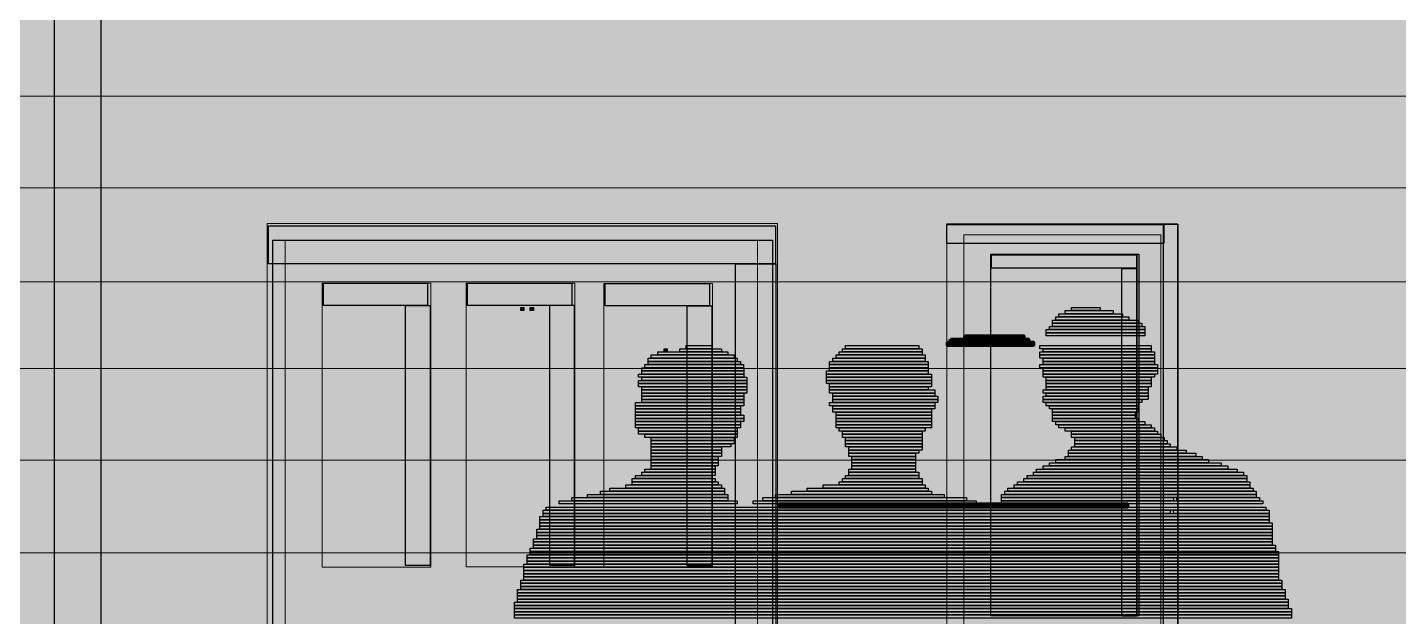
# Model space of a CAD drawing. Header units: millimetres. Extents: x 1 to 41669, y 1850 to 28527.
# Drawn here: x 18794 to 21505, y 9869 to 11034 of the extents above; entities that cross this region are included whole.
import ezdxf

# ---------------------------------------------------------------- set-up
doc = ezdxf.new("R2010")
doc.units = ezdxf.units.MM
doc.header["$LTSCALE"] = 50
for name, color, linetype in [('00_Wand_Bestand', 7, 'Continuous'), ('01_Daemmung_neu', 9, 'Continuous'), ('02_Grundstuecksgrenze', 8, 'Continuous'), ('05_Linien_stark', 7, 'Continuous'), ('06_Linien_fein', 3, 'Continuous')]:
    doc.layers.add(name, color=color, linetype=linetype)

msp = doc.modelspace()

# ---------------------------------------------------------------- hatches: boundary and pattern name
at = {"layer": '00_Wand_Bestand'}
for points in [[(19769.6, 10480.2), (19775.9, 10480.2), (19775.9, 10473.9), (19769.6, 10473.9)], [(19788.5, 10480.2), (19794.8, 10480.2), (19794.8, 10473.9), (19788.5, 10473.9)], [(20833.5, 10467.7), (20959.3, 10467.7), (20959.3, 10461.4), (20833.5, 10461.4)], [(20846, 10473.9), (20940.4, 10473.9), (20940.4, 10467.7), (20846, 10467.7)], [(20858.6, 10480.2), (20915.3, 10480.2), (20915.3, 10473.9), (20858.6, 10473.9)], [(20808.2, 10436.3), (21003.4, 10436.3), (21003.4, 10430.1), (20808.2, 10430.1)], [(20814.6, 10442.6), (21003.4, 10442.6), (21003.4, 10436.3), (20814.6, 10436.3)], [(20820.8, 10455.1), (20990.8, 10455.1), (20990.8, 10448.9), (20820.8, 10448.9)], [(20820.8, 10448.9), (20997.1, 10448.9), (20997.1, 10442.6), (20820.8, 10442.6)], [(20827.1, 10461.4), (20971.9, 10461.4), (20971.9, 10455.1), (20827.1, 10455.1)], [(20808.2, 10430.1), (21003.4, 10430.1), (21003.4, 10423.8), (20808.2, 10423.8)], [(20027.7, 10386.2), (20191.3, 10386.2), (20191.3, 10379.9), (20027.7, 10379.9)], [(20040.3, 10392.4), (20178.8, 10392.4), (20178.8, 10386.2), (20040.3, 10386.2)], [(20052.9, 10398.7), (20059.2, 10398.7), (20059.2, 10392.4), (20052.9, 10392.4)], [(20084.3, 10398.7), (20166.2, 10398.7), (20166.2, 10392.4), (20084.3, 10392.4)], [(20096.9, 10405), (20147.3, 10405), (20147.3, 10398.7), (20096.9, 10398.7)], [(20392.8, 10386.2), (20569.1, 10386.2), (20569.1, 10379.9), (20392.8, 10379.9)], [(20399.1, 10392.4), (20562.8, 10392.4), (20562.8, 10386.2), (20399.1, 10386.2)], [(20405.4, 10398.7), (20562.8, 10398.7), (20562.8, 10392.4), (20405.4, 10392.4)], [(20411.7, 10405), (20556.5, 10405), (20556.5, 10398.7), (20411.7, 10398.7)], [(20795.7, 10405), (21016, 10405), (21016, 10398.7), (20795.7, 10398.7)], [(20795.7, 10392.4), (21022.3, 10392.4), (21022.3, 10386.2), (20795.7, 10386.2)], [(20795.7, 10386.2), (21022.3, 10386.2), (21022.3, 10379.9), (20795.7, 10379.9)], [(20802, 10398.7), (21016, 10398.7), (21016, 10392.4), (20802, 10392.4)], [(20008.8, 10361.1), (20210.3, 10361.1), (20210.3, 10354.8), (20008.8, 10354.8)], [(20008.8, 10354.8), (20210.3, 10354.8), (20210.3, 10348.5), (20008.8, 10348.5)], [(20015.1, 10367.4), (20210.2, 10367.4), (20210.2, 10361.1), (20015.1, 10361.1)], [(20021.4, 10379.9), (20197.6, 10379.9), (20197.6, 10373.6), (20021.4, 10373.6)], [(20021.4, 10373.6), (20204, 10373.6), (20204, 10367.4), (20021.4, 10367.4)], [(20373.9, 10354.8), (20575.3, 10354.8), (20575.3, 10348.5), (20373.9, 10348.5)], [(20380.2, 10373.6), (20575.3, 10373.6), (20575.3, 10367.4), (20380.2, 10367.4)], [(20380.2, 10367.4), (20575.3, 10367.4), (20575.3, 10361.1), (20380.2, 10361.1)], [(20380.2, 10361.1), (20575.3, 10361.1), (20575.3, 10354.8), (20380.2, 10354.8)], [(20386.5, 10379.9), (20569, 10379.9), (20569, 10373.6), (20386.5, 10373.6)], [(20795.7, 10367.4), (21028.6, 10367.4), (21028.6, 10361.1), (20795.7, 10361.1)], [(20802, 10379.9), (21022.3, 10379.9), (21022.3, 10373.6), (20802, 10373.6)], [(20802, 10373.6), (21022.3, 10373.6), (21022.3, 10367.4), (20802, 10367.4)], [(20802, 10361.1), (21028.6, 10361.1), (21028.6, 10354.8), (20802, 10354.8)], [(20802, 10354.8), (21028.6, 10354.8), (21028.6, 10348.5), (20802, 10348.5)], [(20002.5, 10348.5), (20210.3, 10348.5), (20210.3, 10342.2), (20002.5, 10342.2)], [(20002.5, 10336), (20216.5, 10336), (20216.5, 10329.7), (20002.5, 10329.7)], [(20002.5, 10329.7), (20216.5, 10329.7), (20216.5, 10323.5), (20002.5, 10323.5)], [(20008.8, 10342.2), (20216.5, 10342.2), (20216.5, 10336), (20008.8, 10336)], [(20373.9, 10348.5), (20581.6, 10348.5), (20581.6, 10342.2), (20373.9, 10342.2)], [(20373.9, 10342.2), (20581.6, 10342.2), (20581.6, 10336), (20373.9, 10336)], [(20373.9, 10336), (20581.6, 10336), (20581.6, 10329.7), (20373.9, 10329.7)], [(20380.2, 10329.7), (20581.6, 10329.7), (20581.6, 10323.5), (20380.2, 10323.5)], [(20802, 10348.5), (21022.3, 10348.5), (21022.3, 10342.2), (20802, 10342.2)], [(20808.2, 10342.2), (21016, 10342.2), (21016, 10336), (20808.2, 10336)], [(20808.2, 10336), (21016, 10336), (21016, 10329.7), (20808.2, 10329.7)], [(20808.2, 10329.7), (21016, 10329.7), (21016, 10323.5), (20808.2, 10323.5)], [(20008.8, 10323.5), (20216.5, 10323.5), (20216.5, 10317.2), (20008.8, 10317.2)], [(20008.8, 10317.2), (20216.5, 10317.2), (20216.5, 10310.9), (20008.8, 10310.9)], [(20008.8, 10310.9), (20210.3, 10310.9), (20210.3, 10304.7), (20008.8, 10304.7)], [(20008.8, 10304.6), (20210.3, 10304.6), (20210.3, 10298.4), (20008.8, 10298.4)], [(20380.2, 10323.5), (20575.3, 10323.5), (20575.3, 10317.2), (20380.2, 10317.2)], [(20380.2, 10317.2), (20587.9, 10317.2), (20587.9, 10310.9), (20380.2, 10310.9)], [(20386.5, 10310.9), (20587.9, 10310.9), (20587.9, 10304.7), (20386.5, 10304.7)], [(20386.5, 10304.6), (20594.2, 10304.6), (20594.2, 10298.4), (20386.5, 10298.4)], [(20802, 10317.2), (21009.7, 10317.2), (21009.7, 10310.9), (20802, 10310.9)], [(20802, 10304.6), (21009.7, 10304.6), (21009.7, 10298.4), (20802, 10298.4)], [(20808.2, 10323.5), (21009.7, 10323.5), (21009.7, 10317.2), (20808.2, 10317.2)], [(20808.2, 10310.9), (21009.7, 10310.9), (21009.7, 10304.7), (20808.2, 10304.7)], [(19996.2, 10292.1), (20210.3, 10292.1), (20210.3, 10285.8), (19996.2, 10285.8)], [(19996.2, 10285.8), (20204, 10285.8), (20204, 10279.6), (19996.2, 10279.6)], [(19996.2, 10279.6), (20204, 10279.6), (20204, 10273.3), (19996.2, 10273.3)], [(19996.2, 10273.3), (20204, 10273.3), (20204, 10267), (19996.2, 10267)], [(20008.8, 10298.4), (20210.3, 10298.4), (20210.3, 10292.1), (20008.8, 10292.1)], [(20380.2, 10292.1), (20587.9, 10292.1), (20587.9, 10285.8), (20380.2, 10285.8)], [(20386.5, 10298.4), (20594.2, 10298.4), (20594.2, 10292.1), (20386.5, 10292.1)], [(20386.5, 10285.8), (20587.9, 10285.8), (20587.9, 10279.6), (20386.5, 10279.6)], [(20386.5, 10279.6), (20581.6, 10279.6), (20581.6, 10273.3), (20386.5, 10273.3)], [(20392.8, 10273.3), (20581.6, 10273.3), (20581.6, 10267), (20392.8, 10267)], [(20802, 10298.4), (20997.1, 10298.4), (20997.1, 10292.1), (20802, 10292.1)], [(20808.2, 10292.1), (20990.8, 10292.1), (20990.8, 10285.8), (20808.2, 10285.8)], [(20814.6, 10285.8), (20990.8, 10285.8), (20990.8, 10279.6), (20814.6, 10279.6)], [(20820.8, 10279.6), (20990.8, 10279.6), (20990.8, 10273.3), (20820.8, 10273.3)], [(20820.8, 10273.3), (20984.5, 10273.3), (20984.5, 10267), (20820.8, 10267)], [(19996.2, 10267), (20210.3, 10267), (20210.3, 10260.8), (19996.2, 10260.8)], [(19996.2, 10260.8), (20210.3, 10260.8), (20210.3, 10254.5), (19996.2, 10254.5)], [(19996.2, 10254.5), (20204, 10254.5), (20204, 10248.2), (19996.2, 10248.2)], [(19996.2, 10248.2), (20204, 10248.2), (20204, 10242), (19996.2, 10242)], [(20392.8, 10267), (20581.6, 10267), (20581.6, 10260.8), (20392.8, 10260.8)], [(20392.8, 10260.8), (20581.6, 10260.8), (20581.6, 10254.5), (20392.8, 10254.5)], [(20392.8, 10254.5), (20581.6, 10254.5), (20581.6, 10248.2), (20392.8, 10248.2)], [(20392.8, 10248.2), (20581.6, 10248.2), (20581.6, 10242), (20392.8, 10242)], [(20820.8, 10267), (20984.5, 10267), (20984.5, 10260.8), (20820.8, 10260.8)], [(20820.8, 10260.8), (20990.8, 10260.8), (20990.8, 10254.5), (20820.8, 10254.5)], [(20827.1, 10254.5), (21003.4, 10254.5), (21003.4, 10248.2), (20827.1, 10248.2)], [(20833.5, 10248.2), (21016, 10248.2), (21016, 10242), (20833.5, 10242)], [(20002.5, 10242), (20197.7, 10242), (20197.7, 10235.7), (20002.5, 10235.7)], [(20002.5, 10235.7), (20197.7, 10235.7), (20197.7, 10229.4), (20002.5, 10229.4)], [(20015.1, 10229.4), (20197.6, 10229.4), (20197.6, 10223.1), (20015.1, 10223.1)], [(20027.7, 10223.2), (20191.3, 10223.2), (20191.3, 10216.9), (20027.7, 10216.9)], [(20399.1, 10242), (20569.1, 10242), (20569.1, 10235.7), (20399.1, 10235.7)], [(20405.4, 10235.7), (20562.8, 10235.7), (20562.8, 10229.4), (20405.4, 10229.4)], [(20405.4, 10229.4), (20562.8, 10229.4), (20562.8, 10223.1), (20405.4, 10223.1)], [(20411.7, 10223.2), (20562.8, 10223.2), (20562.8, 10216.9), (20411.7, 10216.9)], [(20846, 10242), (21022.3, 10242), (21022.3, 10235.7), (20846, 10235.7)], [(20858.6, 10235.7), (21028.6, 10235.7), (21028.6, 10229.4), (20858.6, 10229.4)], [(20858.6, 10229.4), (21034.8, 10229.4), (21034.8, 10223.1), (20858.6, 10223.1)], [(20864.9, 10223.2), (21041.2, 10223.2), (21041.2, 10216.9), (20864.9, 10216.9)], [(20027.7, 10216.8), (20191.3, 10216.8), (20191.3, 10210.6), (20027.7, 10210.6)], [(20027.7, 10210.6), (20185.1, 10210.6), (20185.1, 10204.3), (20027.7, 10204.3)], [(20027.7, 10204.3), (20166.2, 10204.3), (20166.2, 10198.1), (20027.7, 10198.1)], [(20027.7, 10198.1), (20166.2, 10198.1), (20166.2, 10191.8), (20027.7, 10191.8)], [(20027.7, 10191.8), (20166.2, 10191.8), (20166.2, 10185.5), (20027.7, 10185.5)], [(20411.7, 10216.8), (20562.8, 10216.8), (20562.8, 10210.6), (20411.7, 10210.6)], [(20411.7, 10210.6), (20562.8, 10210.6), (20562.8, 10204.3), (20411.7, 10204.3)], [(20418, 10204.3), (20562.8, 10204.3), (20562.8, 10198.1), (20418, 10198.1)], [(20418, 10198.1), (20556.4, 10198.1), (20556.4, 10191.8), (20418, 10191.8)], [(20418, 10191.8), (20550.2, 10191.8), (20550.2, 10185.5), (20418, 10185.5)], [(20852.3, 10198.1), (21085.2, 10198.1), (21085.2, 10191.8), (20852.3, 10191.8)], [(20852.3, 10191.8), (21104.1, 10191.8), (21104.1, 10185.5), (20852.3, 10185.5)], [(20858.6, 10204.3), (21066.3, 10204.3), (21066.3, 10198.1), (20858.6, 10198.1)], [(20864.9, 10216.8), (21047.4, 10216.8), (21047.4, 10210.6), (20864.9, 10210.6)], [(20864.9, 10210.6), (21053.7, 10210.6), (21053.7, 10204.3), (20864.9, 10204.3)], [(20027.7, 10185.5), (20159.9, 10185.5), (20159.9, 10179.3), (20027.7, 10179.3)], [(20027.7, 10179.3), (20159.9, 10179.3), (20159.9, 10173), (20027.7, 10173)], [(20027.7, 10173), (20159.9, 10173), (20159.9, 10166.7), (20027.7, 10166.7)], [(20027.7, 10166.7), (20153.6, 10166.7), (20153.6, 10160.4), (20027.7, 10160.4)], [(20424.2, 10185.5), (20550.2, 10185.5), (20550.2, 10179.3), (20424.2, 10179.3)], [(20424.2, 10179.3), (20550.2, 10179.3), (20550.2, 10173), (20424.2, 10173)], [(20424.2, 10173), (20550.2, 10173), (20550.2, 10166.7), (20424.2, 10166.7)], [(20424.2, 10166.7), (20550.2, 10166.7), (20550.2, 10160.4), (20424.2, 10160.4)], [(20802, 10166.7), (21167.1, 10166.7), (21167.1, 10160.4), (20802, 10160.4)], [(20814.6, 10173), (21154.5, 10173), (21154.5, 10166.7), (20814.6, 10166.7)], [(20827.1, 10179.3), (21129.3, 10179.3), (21129.3, 10173), (20827.1, 10173)], [(20846, 10185.5), (21116.7, 10185.5), (21116.7, 10179.3), (20846, 10179.3)], [(19989.9, 10141.6), (20153.6, 10141.6), (20153.6, 10135.4), (19989.9, 10135.4)], [(19996.2, 10147.9), (20147.3, 10147.9), (20147.3, 10141.6), (19996.2, 10141.6)], [(20008.8, 10154.2), (20153.6, 10154.2), (20153.6, 10147.9), (20008.8, 10147.9)], [(20015.1, 10160.4), (20153.6, 10160.4), (20153.6, 10154.2), (20015.1, 10154.2)], [(20405.4, 10141.6), (20562.8, 10141.6), (20562.8, 10135.4), (20405.4, 10135.4)], [(20411.7, 10147.9), (20556.5, 10147.9), (20556.5, 10141.6), (20411.7, 10141.6)], [(20418, 10160.4), (20550.2, 10160.4), (20550.2, 10154.2), (20418, 10154.2)], [(20418, 10154.2), (20556.4, 10154.2), (20556.4, 10147.9), (20418, 10147.9)], [(20764.2, 10141.6), (21204.8, 10141.6), (21204.8, 10135.4), (20764.2, 10135.4)], [(20770.5, 10147.9), (21204.8, 10147.9), (21204.8, 10141.6), (20770.5, 10141.6)], [(20783.1, 10154.2), (21198.5, 10154.2), (21198.5, 10147.9), (20783.1, 10147.9)], [(20789.4, 10160.4), (21185.9, 10160.4), (21185.9, 10154.2), (20789.4, 10154.2)], [(19927, 10116.5), (20172.5, 10116.5), (20172.5, 10110.3), (19927, 10110.3)], [(19945.8, 10122.8), (20172.5, 10122.8), (20172.5, 10116.5), (19945.8, 10116.5)], [(19977.3, 10129.1), (20166.2, 10129.1), (20166.2, 10122.9), (19977.3, 10122.9)], [(19989.9, 10135.4), (20159.9, 10135.4), (20159.9, 10129.1), (19989.9, 10129.1)], [(20304.7, 10116.5), (20581.6, 10116.5), (20581.6, 10110.3), (20304.7, 10110.3)], [(20336.1, 10122.8), (20575.3, 10122.8), (20575.3, 10116.5), (20336.1, 10116.5)], [(20367.6, 10129.1), (20569.1, 10129.1), (20569.1, 10122.9), (20367.6, 10122.9)], [(20399.1, 10135.4), (20562.8, 10135.4), (20562.8, 10129.1), (20399.1, 10129.1)], [(20726.4, 10116.5), (21223.7, 10116.5), (21223.7, 10110.3), (20726.4, 10110.3)], [(20732.7, 10122.8), (21217.4, 10122.8), (21217.4, 10116.5), (20732.7, 10116.5)], [(20745.3, 10129.1), (21211.1, 10129.1), (21211.1, 10122.9), (20745.3, 10122.9)], [(20751.6, 10135.4), (21211.1, 10135.4), (21211.1, 10129.1), (20751.6, 10129.1)], [(19820, 10085.2), (21242.6, 10085.2), (21242.6, 10078.9), (19820, 10078.9)], [(19845.2, 10097.7), (20197.6, 10097.7), (20197.6, 10091.5), (19845.2, 10091.5)], [(19870.4, 10104), (20178.8, 10104), (20178.8, 10097.7), (19870.4, 10097.7)], [(19901.8, 10110.3), (20178.8, 10110.3), (20178.8, 10104), (19901.8, 10104)], [(20229.1, 10097.7), (20669.7, 10097.7), (20669.7, 10091.5), (20229.1, 10091.5)], [(20248, 10104), (20650.9, 10104), (20650.9, 10097.7), (20248, 10097.7)], [(20273.2, 10110.3), (20606.8, 10110.3), (20606.8, 10104), (20273.2, 10104)], [(20720.2, 10110.3), (21223.7, 10110.3), (21223.7, 10104), (20720.2, 10104)], [(20720.2, 10104), (21060.1, 10104), (21060.1, 10097.7), (20720.2, 10097.7)], [(20720.2, 10097.7), (21236.3, 10097.7), (21236.3, 10091.5), (20720.2, 10091.5)], [(21066.3, 10104), (21230, 10104), (21230, 10097.7), (21066.3, 10097.7)], [(19807.4, 10066.4), (21248.9, 10066.4), (21248.9, 10060.1), (19807.4, 10060.1)], [(19807.4, 10060.1), (21248.9, 10060.1), (21248.9, 10053.9), (19807.4, 10053.9)], [(19813.7, 10072.7), (21248.9, 10072.7), (21248.9, 10066.4), (19813.7, 10066.4)], [(19801.1, 10041.3), (21255.2, 10041.3), (21255.2, 10035), (19801.1, 10035)], [(19801.1, 10035), (21255.2, 10035), (21255.2, 10028.8), (19801.1, 10028.8)], [(19807.4, 10053.9), (21255.2, 10053.9), (21255.2, 10047.6), (19807.4, 10047.6)], [(19807.4, 10047.6), (21255.2, 10047.6), (21255.2, 10041.3), (19807.4, 10041.3)], [(19788.5, 10003.7), (21261.5, 10003.7), (21261.5, 9997.4), (19788.5, 9997.4)], [(19794.8, 10022.5), (21255.2, 10022.5), (21255.2, 10016.2), (19794.8, 10016.2)], [(19794.8, 10016.2), (21255.2, 10016.2), (21255.2, 10010), (19794.8, 10010)], [(19794.8, 10010), (21261.5, 10010), (21261.5, 10003.7), (19794.8, 10003.7)], [(19801.1, 10028.8), (21255.2, 10028.8), (21255.2, 10022.5), (19801.1, 10022.5)], [(19782.2, 9991.1), (21267.8, 9991.1), (21267.8, 9984.8), (19782.2, 9984.8)], [(19782.2, 9984.8), (21267.8, 9984.8), (21267.8, 9978.6), (19782.2, 9978.6)], [(19782.2, 9978.6), (21267.8, 9978.6), (21267.8, 9972.3), (19782.2, 9972.3)], [(19788.5, 9997.4), (21267.8, 9997.4), (21267.8, 9991.2), (19788.5, 9991.2)], [(19775.9, 9972.3), (21267.8, 9972.3), (21267.8, 9966.1), (19775.9, 9966.1)], [(19775.9, 9966.1), (21267.8, 9966.1), (21267.8, 9959.8), (19775.9, 9959.8)], [(19775.9, 9959.8), (21267.8, 9959.8), (21267.8, 9953.5), (19775.9, 9953.5)], [(19775.9, 9953.5), (21267.8, 9953.5), (21267.8, 9947.3), (19775.9, 9947.3)], [(19763.3, 9922.2), (21280.4, 9922.2), (21280.4, 9915.9), (19763.3, 9915.9)], [(19769.6, 9941), (21274.1, 9941), (21274.1, 9934.7), (19769.6, 9934.7)], [(19769.6, 9934.7), (21274.1, 9934.7), (21274.1, 9928.4), (19769.6, 9928.4)], [(19769.6, 9928.4), (21274.1, 9928.4), (21274.1, 9922.2), (19769.6, 9922.2)], [(19775.9, 9947.3), (21267.8, 9947.3), (21267.8, 9941), (19775.9, 9941)], [(19757, 9897.1), (21286.7, 9897.1), (21286.7, 9890.8), (19757, 9890.8)], [(19763.3, 9915.9), (21280.4, 9915.9), (21280.4, 9909.6), (19763.3, 9909.6)], [(19763.3, 9909.6), (21280.4, 9909.6), (21280.4, 9903.4), (19763.3, 9903.4)], [(19763.3, 9903.4), (21286.7, 9903.4), (21286.7, 9897.1), (19763.3, 9897.1)], [(19757, 9890.8), (21286.7, 9890.8), (21286.7, 9884.5), (19757, 9884.5)], [(19757, 9884.6), (21293, 9884.6), (21293, 9878.3), (19757, 9878.3)], [(19757, 9878.3), (21293, 9878.3), (21293, 9872), (19757, 9872)], [(19757, 9872), (21293, 9872), (21293, 9865.7), (19757, 9865.7)]]:
    msp.add_hatch(color=7, dxfattribs=at).paths.add_polyline_path(points)
at = {"layer": '01_Daemmung_neu'}
msp.add_hatch(color=7, dxfattribs=at).paths.add_polyline_path([(11049.8, 17953.8), (24526.3, 17953.8), (24526.3, 8595), (11049.8, 8595)])
at = {"layer": '02_Grundstuecksgrenze'}
for points in [[(19270.9, 10641.9), (20273.1, 10641.9), (20273.1, 10566.8), (19270.9, 10566.8)], [(20194.3, 10566.6), (20274.1, 10566.6), (20274.1, 8612.6), (20194.3, 8612.6)], [(19379.5, 10528.3), (19585.3, 10528.3), (19585.3, 10484), (19379.5, 10484)], [(19664.6, 10528.6), (19870.4, 10528.6), (19870.4, 10484.3), (19664.6, 10484.3)], [(19936.7, 10527.7), (20142.5, 10527.7), (20142.5, 10483.4), (19936.7, 10483.4)], [(19541.7, 10484.2), (19590.3, 10484.2), (19590.3, 9969.4), (19541.7, 9969.4)], [(19826.8, 10484.5), (19875.4, 10484.5), (19875.4, 9969.7), (19826.8, 9969.7)], [(20098.8, 10483.6), (20147.5, 10483.6), (20147.5, 9968.8), (20098.8, 9968.8)]]:
    msp.add_hatch(color=7, dxfattribs=at).paths.add_polyline_path(points)
at = {"layer": '02_Grundstuecksgrenze', "transparency": 33554572}
for points in [[(20611.6, 10644.2), (21040.7, 10644.2), (21040.7, 10607), (20611.6, 10607)], [(21040.4, 10645.1), (21068.3, 10645.1), (21068.3, 9797.5), (21040.4, 9797.5)], [(20700.2, 10584.4), (20986.5, 10584.4), (20986.5, 10557.7), (20700.2, 10557.7)], [(20957.9, 10557.6), (20986.8, 10557.6), (20986.8, 9869.2), (20957.9, 9869.2)]]:
    msp.add_hatch(color=7, dxfattribs=at).paths.add_polyline_path(points)
at = {"layer": '02_Grundstuecksgrenze', "transparency": 33554590}
msp.add_hatch(color=7, dxfattribs=at).paths.add_polyline_path([(20698.8, 10585.7), (20991.6, 10585.7), (20991.6, 9870.3), (20698.8, 9870.3)])

# ---------------------------------------------------------------- linework, layer by layer
at = {"layer": '00_Wand_Bestand'}
for points in [[(19769.6, 10480.2), (19775.9, 10480.2), (19775.9, 10473.9), (19769.6, 10473.9)], [(19788.5, 10480.2), (19794.8, 10480.2), (19794.8, 10473.9), (19788.5, 10473.9)], [(20833.5, 10467.7), (20959.3, 10467.7), (20959.3, 10461.4), (20833.5, 10461.4)], [(20846, 10473.9), (20940.4, 10473.9), (20940.4, 10467.7), (20846, 10467.7)], [(20858.6, 10480.2), (20915.3, 10480.2), (20915.3, 10473.9), (20858.6, 10473.9)], [(20808.2, 10436.3), (21003.4, 10436.3), (21003.4, 10430.1), (20808.2, 10430.1)], [(20814.6, 10442.6), (21003.4, 10442.6), (21003.4, 10436.3), (20814.6, 10436.3)], [(20820.8, 10455.1), (20990.8, 10455.1), (20990.8, 10448.9), (20820.8, 10448.9)], [(20820.8, 10448.9), (20997.1, 10448.9), (20997.1, 10442.6), (20820.8, 10442.6)], [(20827.1, 10461.4), (20971.9, 10461.4), (20971.9, 10455.1), (20827.1, 10455.1)], [(20808.2, 10430.1), (21003.4, 10430.1), (21003.4, 10423.8), (20808.2, 10423.8)], [(20027.7, 10386.2), (20191.3, 10386.2), (20191.3, 10379.9), (20027.7, 10379.9)], [(20040.3, 10392.4), (20178.8, 10392.4), (20178.8, 10386.2), (20040.3, 10386.2)], [(20052.9, 10398.7), (20059.2, 10398.7), (20059.2, 10392.4), (20052.9, 10392.4)], [(20084.3, 10398.7), (20166.2, 10398.7), (20166.2, 10392.4), (20084.3, 10392.4)], [(20096.9, 10405), (20147.3, 10405), (20147.3, 10398.7), (20096.9, 10398.7)], [(20392.8, 10386.2), (20569.1, 10386.2), (20569.1, 10379.9), (20392.8, 10379.9)], [(20399.1, 10392.4), (20562.8, 10392.4), (20562.8, 10386.2), (20399.1, 10386.2)], [(20405.4, 10398.7), (20562.8, 10398.7), (20562.8, 10392.4), (20405.4, 10392.4)], [(20411.7, 10405), (20556.5, 10405), (20556.5, 10398.7), (20411.7, 10398.7)], [(20795.7, 10405), (21016, 10405), (21016, 10398.7), (20795.7, 10398.7)], [(20795.7, 10392.4), (21022.3, 10392.4), (21022.3, 10386.2), (20795.7, 10386.2)], [(20795.7, 10386.2), (21022.3, 10386.2), (21022.3, 10379.9), (20795.7, 10379.9)], [(20802, 10398.7), (21016, 10398.7), (21016, 10392.4), (20802, 10392.4)], [(20008.8, 10361.1), (20210.3, 10361.1), (20210.3, 10354.8), (20008.8, 10354.8)], [(20008.8, 10354.8), (20210.3, 10354.8), (20210.3, 10348.5), (20008.8, 10348.5)], [(20015.1, 10367.4), (20210.2, 10367.4), (20210.2, 10361.1), (20015.1, 10361.1)], [(20021.4, 10379.9), (20197.6, 10379.9), (20197.6, 10373.6), (20021.4, 10373.6)], [(20021.4, 10373.6), (20204, 10373.6), (20204, 10367.4), (20021.4, 10367.4)], [(20373.9, 10354.8), (20575.3, 10354.8), (20575.3, 10348.5), (20373.9, 10348.5)], [(20380.2, 10373.6), (20575.3, 10373.6), (20575.3, 10367.4), (20380.2, 10367.4)], [(20380.2, 10367.4), (20575.3, 10367.4), (20575.3, 10361.1), (20380.2, 10361.1)], [(20380.2, 10361.1), (20575.3, 10361.1), (20575.3, 10354.8), (20380.2, 10354.8)], [(20386.5, 10379.9), (20569, 10379.9), (20569, 10373.6), (20386.5, 10373.6)], [(20795.7, 10367.4), (21028.6, 10367.4), (21028.6, 10361.1), (20795.7, 10361.1)], [(20802, 10379.9), (21022.3, 10379.9), (21022.3, 10373.6), (20802, 10373.6)], [(20802, 10373.6), (21022.3, 10373.6), (21022.3, 10367.4), (20802, 10367.4)], [(20802, 10361.1), (21028.6, 10361.1), (21028.6, 10354.8), (20802, 10354.8)], [(20802, 10354.8), (21028.6, 10354.8), (21028.6, 10348.5), (20802, 10348.5)], [(20002.5, 10348.5), (20210.3, 10348.5), (20210.3, 10342.2), (20002.5, 10342.2)], [(20002.5, 10336), (20216.5, 10336), (20216.5, 10329.7), (20002.5, 10329.7)], [(20002.5, 10329.7), (20216.5, 10329.7), (20216.5, 10323.5), (20002.5, 10323.5)], [(20008.8, 10342.2), (20216.5, 10342.2), (20216.5, 10336), (20008.8, 10336)], [(20373.9, 10348.5), (20581.6, 10348.5), (20581.6, 10342.2), (20373.9, 10342.2)], [(20373.9, 10342.2), (20581.6, 10342.2), (20581.6, 10336), (20373.9, 10336)], [(20373.9, 10336), (20581.6, 10336), (20581.6, 10329.7), (20373.9, 10329.7)], [(20380.2, 10329.7), (20581.6, 10329.7), (20581.6, 10323.5), (20380.2, 10323.5)], [(20802, 10348.5), (21022.3, 10348.5), (21022.3, 10342.2), (20802, 10342.2)], [(20808.2, 10342.2), (21016, 10342.2), (21016, 10336), (20808.2, 10336)], [(20808.2, 10336), (21016, 10336), (21016, 10329.7), (20808.2, 10329.7)], [(20808.2, 10329.7), (21016, 10329.7), (21016, 10323.5), (20808.2, 10323.5)], [(20008.8, 10323.5), (20216.5, 10323.5), (20216.5, 10317.2), (20008.8, 10317.2)], [(20008.8, 10317.2), (20216.5, 10317.2), (20216.5, 10310.9), (20008.8, 10310.9)], [(20008.8, 10310.9), (20210.3, 10310.9), (20210.3, 10304.7), (20008.8, 10304.7)], [(20008.8, 10304.6), (20210.3, 10304.6), (20210.3, 10298.4), (20008.8, 10298.4)], [(20380.2, 10323.5), (20575.3, 10323.5), (20575.3, 10317.2), (20380.2, 10317.2)], [(20380.2, 10317.2), (20587.9, 10317.2), (20587.9, 10310.9), (20380.2, 10310.9)], [(20386.5, 10310.9), (20587.9, 10310.9), (20587.9, 10304.7), (20386.5, 10304.7)], [(20386.5, 10304.6), (20594.2, 10304.6), (20594.2, 10298.4), (20386.5, 10298.4)], [(20802, 10317.2), (21009.7, 10317.2), (21009.7, 10310.9), (20802, 10310.9)], [(20802, 10304.6), (21009.7, 10304.6), (21009.7, 10298.4), (20802, 10298.4)], [(20808.2, 10323.5), (21009.7, 10323.5), (21009.7, 10317.2), (20808.2, 10317.2)], [(20808.2, 10310.9), (21009.7, 10310.9), (21009.7, 10304.7), (20808.2, 10304.7)], [(19996.2, 10292.1), (20210.3, 10292.1), (20210.3, 10285.8), (19996.2, 10285.8)], [(19996.2, 10285.8), (20204, 10285.8), (20204, 10279.6), (19996.2, 10279.6)], [(19996.2, 10279.6), (20204, 10279.6), (20204, 10273.3), (19996.2, 10273.3)], [(19996.2, 10273.3), (20204, 10273.3), (20204, 10267), (19996.2, 10267)], [(20008.8, 10298.4), (20210.3, 10298.4), (20210.3, 10292.1), (20008.8, 10292.1)], [(20380.2, 10292.1), (20587.9, 10292.1), (20587.9, 10285.8), (20380.2, 10285.8)], [(20386.5, 10298.4), (20594.2, 10298.4), (20594.2, 10292.1), (20386.5, 10292.1)], [(20386.5, 10285.8), (20587.9, 10285.8), (20587.9, 10279.6), (20386.5, 10279.6)], [(20386.5, 10279.6), (20581.6, 10279.6), (20581.6, 10273.3), (20386.5, 10273.3)], [(20392.8, 10273.3), (20581.6, 10273.3), (20581.6, 10267), (20392.8, 10267)], [(20802, 10298.4), (20997.1, 10298.4), (20997.1, 10292.1), (20802, 10292.1)], [(20808.2, 10292.1), (20990.8, 10292.1), (20990.8, 10285.8), (20808.2, 10285.8)], [(20814.6, 10285.8), (20990.8, 10285.8), (20990.8, 10279.6), (20814.6, 10279.6)], [(20820.8, 10279.6), (20990.8, 10279.6), (20990.8, 10273.3), (20820.8, 10273.3)], [(20820.8, 10273.3), (20984.5, 10273.3), (20984.5, 10267), (20820.8, 10267)], [(19996.2, 10267), (20210.3, 10267), (20210.3, 10260.8), (19996.2, 10260.8)], [(19996.2, 10260.8), (20210.3, 10260.8), (20210.3, 10254.5), (19996.2, 10254.5)], [(19996.2, 10254.5), (20204, 10254.5), (20204, 10248.2), (19996.2, 10248.2)], [(19996.2, 10248.2), (20204, 10248.2), (20204, 10242), (19996.2, 10242)], [(20392.8, 10267), (20581.6, 10267), (20581.6, 10260.8), (20392.8, 10260.8)], [(20392.8, 10260.8), (20581.6, 10260.8), (20581.6, 10254.5), (20392.8, 10254.5)], [(20392.8, 10254.5), (20581.6, 10254.5), (20581.6, 10248.2), (20392.8, 10248.2)], [(20392.8, 10248.2), (20581.6, 10248.2), (20581.6, 10242), (20392.8, 10242)], [(20820.8, 10267), (20984.5, 10267), (20984.5, 10260.8), (20820.8, 10260.8)], [(20820.8, 10260.8), (20990.8, 10260.8), (20990.8, 10254.5), (20820.8, 10254.5)], [(20827.1, 10254.5), (21003.4, 10254.5), (21003.4, 10248.2), (20827.1, 10248.2)], [(20833.5, 10248.2), (21016, 10248.2), (21016, 10242), (20833.5, 10242)], [(20002.5, 10242), (20197.7, 10242), (20197.7, 10235.7), (20002.5, 10235.7)], [(20002.5, 10235.7), (20197.7, 10235.7), (20197.7, 10229.4), (20002.5, 10229.4)], [(20015.1, 10229.4), (20197.6, 10229.4), (20197.6, 10223.1), (20015.1, 10223.1)], [(20027.7, 10223.2), (20191.3, 10223.2), (20191.3, 10216.9), (20027.7, 10216.9)], [(20399.1, 10242), (20569.1, 10242), (20569.1, 10235.7), (20399.1, 10235.7)], [(20405.4, 10235.7), (20562.8, 10235.7), (20562.8, 10229.4), (20405.4, 10229.4)], [(20405.4, 10229.4), (20562.8, 10229.4), (20562.8, 10223.1), (20405.4, 10223.1)], [(20411.7, 10223.2), (20562.8, 10223.2), (20562.8, 10216.9), (20411.7, 10216.9)], [(20846, 10242), (21022.3, 10242), (21022.3, 10235.7), (20846, 10235.7)], [(20858.6, 10235.7), (21028.6, 10235.7), (21028.6, 10229.4), (20858.6, 10229.4)], [(20858.6, 10229.4), (21034.8, 10229.4), (21034.8, 10223.1), (20858.6, 10223.1)], [(20864.9, 10223.2), (21041.2, 10223.2), (21041.2, 10216.9), (20864.9, 10216.9)], [(20027.7, 10216.8), (20191.3, 10216.8), (20191.3, 10210.6), (20027.7, 10210.6)], [(20027.7, 10210.6), (20185.1, 10210.6), (20185.1, 10204.3), (20027.7, 10204.3)], [(20027.7, 10204.3), (20166.2, 10204.3), (20166.2, 10198.1), (20027.7, 10198.1)], [(20027.7, 10198.1), (20166.2, 10198.1), (20166.2, 10191.8), (20027.7, 10191.8)], [(20027.7, 10191.8), (20166.2, 10191.8), (20166.2, 10185.5), (20027.7, 10185.5)], [(20411.7, 10216.8), (20562.8, 10216.8), (20562.8, 10210.6), (20411.7, 10210.6)], [(20411.7, 10210.6), (20562.8, 10210.6), (20562.8, 10204.3), (20411.7, 10204.3)], [(20418, 10204.3), (20562.8, 10204.3), (20562.8, 10198.1), (20418, 10198.1)], [(20418, 10198.1), (20556.4, 10198.1), (20556.4, 10191.8), (20418, 10191.8)], [(20418, 10191.8), (20550.2, 10191.8), (20550.2, 10185.5), (20418, 10185.5)], [(20852.3, 10198.1), (21085.2, 10198.1), (21085.2, 10191.8), (20852.3, 10191.8)], [(20852.3, 10191.8), (21104.1, 10191.8), (21104.1, 10185.5), (20852.3, 10185.5)], [(20858.6, 10204.3), (21066.3, 10204.3), (21066.3, 10198.1), (20858.6, 10198.1)], [(20864.9, 10216.8), (21047.4, 10216.8), (21047.4, 10210.6), (20864.9, 10210.6)], [(20864.9, 10210.6), (21053.7, 10210.6), (21053.7, 10204.3), (20864.9, 10204.3)], [(20027.7, 10185.5), (20159.9, 10185.5), (20159.9, 10179.3), (20027.7, 10179.3)], [(20027.7, 10179.3), (20159.9, 10179.3), (20159.9, 10173), (20027.7, 10173)], [(20027.7, 10173), (20159.9, 10173), (20159.9, 10166.7), (20027.7, 10166.7)], [(20027.7, 10166.7), (20153.6, 10166.7), (20153.6, 10160.4), (20027.7, 10160.4)], [(20424.2, 10185.5), (20550.2, 10185.5), (20550.2, 10179.3), (20424.2, 10179.3)], [(20424.2, 10179.3), (20550.2, 10179.3), (20550.2, 10173), (20424.2, 10173)], [(20424.2, 10173), (20550.2, 10173), (20550.2, 10166.7), (20424.2, 10166.7)], [(20424.2, 10166.7), (20550.2, 10166.7), (20550.2, 10160.4), (20424.2, 10160.4)], [(20802, 10166.7), (21167.1, 10166.7), (21167.1, 10160.4), (20802, 10160.4)], [(20814.6, 10173), (21154.5, 10173), (21154.5, 10166.7), (20814.6, 10166.7)], [(20827.1, 10179.3), (21129.3, 10179.3), (21129.3, 10173), (20827.1, 10173)], [(20846, 10185.5), (21116.7, 10185.5), (21116.7, 10179.3), (20846, 10179.3)], [(19989.9, 10141.6), (20153.6, 10141.6), (20153.6, 10135.4), (19989.9, 10135.4)], [(19996.2, 10147.9), (20147.3, 10147.9), (20147.3, 10141.6), (19996.2, 10141.6)], [(20008.8, 10154.2), (20153.6, 10154.2), (20153.6, 10147.9), (20008.8, 10147.9)], [(20015.1, 10160.4), (20153.6, 10160.4), (20153.6, 10154.2), (20015.1, 10154.2)], [(20405.4, 10141.6), (20562.8, 10141.6), (20562.8, 10135.4), (20405.4, 10135.4)], [(20411.7, 10147.9), (20556.5, 10147.9), (20556.5, 10141.6), (20411.7, 10141.6)], [(20418, 10160.4), (20550.2, 10160.4), (20550.2, 10154.2), (20418, 10154.2)], [(20418, 10154.2), (20556.4, 10154.2), (20556.4, 10147.9), (20418, 10147.9)], [(20764.2, 10141.6), (21204.8, 10141.6), (21204.8, 10135.4), (20764.2, 10135.4)], [(20770.5, 10147.9), (21204.8, 10147.9), (21204.8, 10141.6), (20770.5, 10141.6)], [(20783.1, 10154.2), (21198.5, 10154.2), (21198.5, 10147.9), (20783.1, 10147.9)], [(20789.4, 10160.4), (21185.9, 10160.4), (21185.9, 10154.2), (20789.4, 10154.2)], [(19927, 10116.5), (20172.5, 10116.5), (20172.5, 10110.3), (19927, 10110.3)], [(19945.8, 10122.8), (20172.5, 10122.8), (20172.5, 10116.5), (19945.8, 10116.5)], [(19977.3, 10129.1), (20166.2, 10129.1), (20166.2, 10122.9), (19977.3, 10122.9)], [(19989.9, 10135.4), (20159.9, 10135.4), (20159.9, 10129.1), (19989.9, 10129.1)], [(20304.7, 10116.5), (20581.6, 10116.5), (20581.6, 10110.3), (20304.7, 10110.3)], [(20336.1, 10122.8), (20575.3, 10122.8), (20575.3, 10116.5), (20336.1, 10116.5)], [(20367.6, 10129.1), (20569.1, 10129.1), (20569.1, 10122.9), (20367.6, 10122.9)], [(20399.1, 10135.4), (20562.8, 10135.4), (20562.8, 10129.1), (20399.1, 10129.1)], [(20726.4, 10116.5), (21223.7, 10116.5), (21223.7, 10110.3), (20726.4, 10110.3)], [(20732.7, 10122.8), (21217.4, 10122.8), (21217.4, 10116.5), (20732.7, 10116.5)], [(20745.3, 10129.1), (21211.1, 10129.1), (21211.1, 10122.9), (20745.3, 10122.9)], [(20751.6, 10135.4), (21211.1, 10135.4), (21211.1, 10129.1), (20751.6, 10129.1)], [(19820, 10085.2), (21242.6, 10085.2), (21242.6, 10078.9), (19820, 10078.9)], [(19845.2, 10097.7), (20197.6, 10097.7), (20197.6, 10091.5), (19845.2, 10091.5)], [(19870.4, 10104), (20178.8, 10104), (20178.8, 10097.7), (19870.4, 10097.7)], [(19901.8, 10110.3), (20178.8, 10110.3), (20178.8, 10104), (19901.8, 10104)], [(20229.1, 10097.7), (20669.7, 10097.7), (20669.7, 10091.5), (20229.1, 10091.5)], [(20248, 10104), (20650.9, 10104), (20650.9, 10097.7), (20248, 10097.7)], [(20273.2, 10110.3), (20606.8, 10110.3), (20606.8, 10104), (20273.2, 10104)], [(20720.2, 10110.3), (21223.7, 10110.3), (21223.7, 10104), (20720.2, 10104)], [(20720.2, 10104), (21060.1, 10104), (21060.1, 10097.7), (20720.2, 10097.7)], [(20720.2, 10097.7), (21236.3, 10097.7), (21236.3, 10091.5), (20720.2, 10091.5)], [(21066.3, 10104), (21230, 10104), (21230, 10097.7), (21066.3, 10097.7)], [(19807.4, 10066.4), (21248.9, 10066.4), (21248.9, 10060.1), (19807.4, 10060.1)], [(19807.4, 10060.1), (21248.9, 10060.1), (21248.9, 10053.9), (19807.4, 10053.9)], [(19813.7, 10072.7), (21248.9, 10072.7), (21248.9, 10066.4), (19813.7, 10066.4)], [(19801.1, 10041.3), (21255.2, 10041.3), (21255.2, 10035), (19801.1, 10035)], [(19801.1, 10035), (21255.2, 10035), (21255.2, 10028.8), (19801.1, 10028.8)], [(19807.4, 10053.9), (21255.2, 10053.9), (21255.2, 10047.6), (19807.4, 10047.6)], [(19807.4, 10047.6), (21255.2, 10047.6), (21255.2, 10041.3), (19807.4, 10041.3)], [(19788.5, 10003.7), (21261.5, 10003.7), (21261.5, 9997.4), (19788.5, 9997.4)], [(19794.8, 10022.5), (21255.2, 10022.5), (21255.2, 10016.2), (19794.8, 10016.2)], [(19794.8, 10016.2), (21255.2, 10016.2), (21255.2, 10010), (19794.8, 10010)], [(19794.8, 10010), (21261.5, 10010), (21261.5, 10003.7), (19794.8, 10003.7)], [(19801.1, 10028.8), (21255.2, 10028.8), (21255.2, 10022.5), (19801.1, 10022.5)], [(19782.2, 9991.1), (21267.8, 9991.1), (21267.8, 9984.8), (19782.2, 9984.8)], [(19782.2, 9984.8), (21267.8, 9984.8), (21267.8, 9978.6), (19782.2, 9978.6)], [(19782.2, 9978.6), (21267.8, 9978.6), (21267.8, 9972.3), (19782.2, 9972.3)], [(19788.5, 9997.4), (21267.8, 9997.4), (21267.8, 9991.2), (19788.5, 9991.2)], [(19775.9, 9972.3), (21267.8, 9972.3), (21267.8, 9966.1), (19775.9, 9966.1)], [(19775.9, 9966.1), (21267.8, 9966.1), (21267.8, 9959.8), (19775.9, 9959.8)], [(19775.9, 9959.8), (21267.8, 9959.8), (21267.8, 9953.5), (19775.9, 9953.5)], [(19775.9, 9953.5), (21267.8, 9953.5), (21267.8, 9947.3), (19775.9, 9947.3)], [(19763.3, 9922.2), (21280.4, 9922.2), (21280.4, 9915.9), (19763.3, 9915.9)], [(19769.6, 9941), (21274.1, 9941), (21274.1, 9934.7), (19769.6, 9934.7)], [(19769.6, 9934.7), (21274.1, 9934.7), (21274.1, 9928.4), (19769.6, 9928.4)], [(19769.6, 9928.4), (21274.1, 9928.4), (21274.1, 9922.2), (19769.6, 9922.2)], [(19775.9, 9947.3), (21267.8, 9947.3), (21267.8, 9941), (19775.9, 9941)], [(19757, 9897.1), (21286.7, 9897.1), (21286.7, 9890.8), (19757, 9890.8)], [(19763.3, 9915.9), (21280.4, 9915.9), (21280.4, 9909.6), (19763.3, 9909.6)], [(19763.3, 9909.6), (21280.4, 9909.6), (21280.4, 9903.4), (19763.3, 9903.4)], [(19763.3, 9903.4), (21286.7, 9903.4), (21286.7, 9897.1), (19763.3, 9897.1)], [(19757, 9890.8), (21286.7, 9890.8), (21286.7, 9884.5), (19757, 9884.5)], [(19757, 9884.6), (21293, 9884.6), (21293, 9878.3), (19757, 9878.3)], [(19757, 9878.3), (21293, 9878.3), (21293, 9872), (19757, 9872)], [(19757, 9872), (21293, 9872), (21293, 9865.7), (19757, 9865.7)]]:
    msp.add_lwpolyline(points, close=True, dxfattribs=at)
at = {"layer": '02_Grundstuecksgrenze'}
for points in [[(19270.9, 10641.9), (20273.1, 10641.9), (20273.1, 10566.8), (19270.9, 10566.8)], [(20611.6, 10644.2), (21040.7, 10644.2), (21040.7, 10607), (20611.6, 10607)], [(21040.4, 10645.1), (21068.3, 10645.1), (21068.3, 9797.5), (21040.4, 9797.5)], [(20698.8, 10585.7), (20991.6, 10585.7), (20991.6, 9870.3), (20698.8, 9870.3)], [(20700.2, 10584.4), (20986.5, 10584.4), (20986.5, 10557.7), (20700.2, 10557.7)], [(20194.3, 10566.6), (20274.1, 10566.6), (20274.1, 8612.6), (20194.3, 8612.6)], [(20957.9, 10557.6), (20986.8, 10557.6), (20986.8, 9869.2), (20957.9, 9869.2)], [(19379.5, 10528.3), (19585.3, 10528.3), (19585.3, 10484), (19379.5, 10484)], [(19664.6, 10528.6), (19870.4, 10528.6), (19870.4, 10484.3), (19664.6, 10484.3)], [(19936.7, 10527.7), (20142.5, 10527.7), (20142.5, 10483.4), (19936.7, 10483.4)], [(19541.7, 10484.2), (19590.3, 10484.2), (19590.3, 9969.4), (19541.7, 9969.4)], [(19826.8, 10484.5), (19875.4, 10484.5), (19875.4, 9969.7), (19826.8, 9969.7)], [(20098.8, 10483.6), (20147.5, 10483.6), (20147.5, 9968.8), (20098.8, 9968.8)]]:
    msp.add_lwpolyline(points, close=True, dxfattribs=at)
at = {"layer": '05_Linien_stark', "lineweight": 25}
msp.add_lwpolyline([(18848.2, 19149.7), (18939.6, 19149.7), (18939.6, 8559.6), (18848.2, 8559.6)], close=True, dxfattribs=at)
at = {"layer": '05_Linien_stark', "lineweight": 20}
for points in [[(19268, 10646.4), (20277.4, 10646.4), (20277.4, 8607), (19268, 8607)], [(20611.7, 10645.8), (21067.8, 10645.8), (21067.8, 9796.9), (20611.7, 9796.9)], [(19303.8, 10612.6), (20237.5, 10612.6), (20237.5, 8609.9), (19303.8, 8609.9)], [(20645.4, 10623.6), (21034.8, 10623.6), (21034.8, 9824.9), (20645.4, 9824.9)], [(20698.8, 10585.6), (20988.2, 10585.6), (20988.2, 9869.9), (20698.8, 9869.9)], [(19376.7, 10528.2), (19591.7, 10528.2), (19591.7, 9966.7), (19376.7, 9966.7)], [(19661.8, 10528.5), (19876.8, 10528.5), (19876.8, 9967.1), (19661.8, 9967.1)], [(19933.9, 10527.6), (20148.9, 10527.6), (20148.9, 9966.1), (19933.9, 9966.1)]]:
    msp.add_lwpolyline(points, close=True, dxfattribs=at)
at = {"layer": '05_Linien_stark', "lineweight": 30}
msp.add_lwpolyline([(19279.8, 10613.2), (20267.4, 10613.2), (20267.4, 8601.8), (19279.8, 8601.8)], close=True, dxfattribs=at)
at = {"layer": '05_Linien_stark', "lineweight": 211}
for points in [[(20613.1, 10411.3), (20783.1, 10411.3), (20783.1, 10405), (20613.1, 10405)], [(20619.4, 10417.5), (20773.6, 10417.5), (20773.6, 10411.2), (20619.4, 10411.2)], [(20647.7, 10423.8), (20764.2, 10423.8), (20764.2, 10417.5), (20647.7, 10417.5)], [(20279.5, 10091.5), (20968.8, 10091.5), (20968.8, 10085.2), (20279.5, 10085.2)]]:
    msp.add_lwpolyline(points, close=True, dxfattribs=at)
at = {"layer": '06_Linien_fein', "lineweight": 9}
for p, q in [((24529.6, 10898), (11046, 10898)), ((24529, 10716.7), (11045.4, 10716.7)), ((24529.5, 10531.1), (11045.9, 10531.1)), ((24529.9, 10359.5), (11046.4, 10359.5)), ((24529.3, 10178.2), (11045.8, 10178.2)), ((24530.6, 9994.7), (11047, 9994.7))]:
    msp.add_line(p, q, dxfattribs=at)
at = {"layer": '06_Linien_fein'}
for points in [[(19813.7, 10078.9), (21053.7, 10078.9), (21053.7, 10072.7), (19813.7, 10072.7)], [(21060.1, 10078.9), (21248.9, 10078.9), (21248.9, 10072.7), (21060.1, 10072.7)]]:
    msp.add_lwpolyline(points, close=True, dxfattribs=at)

doc.saveas('drawing.dxf')
